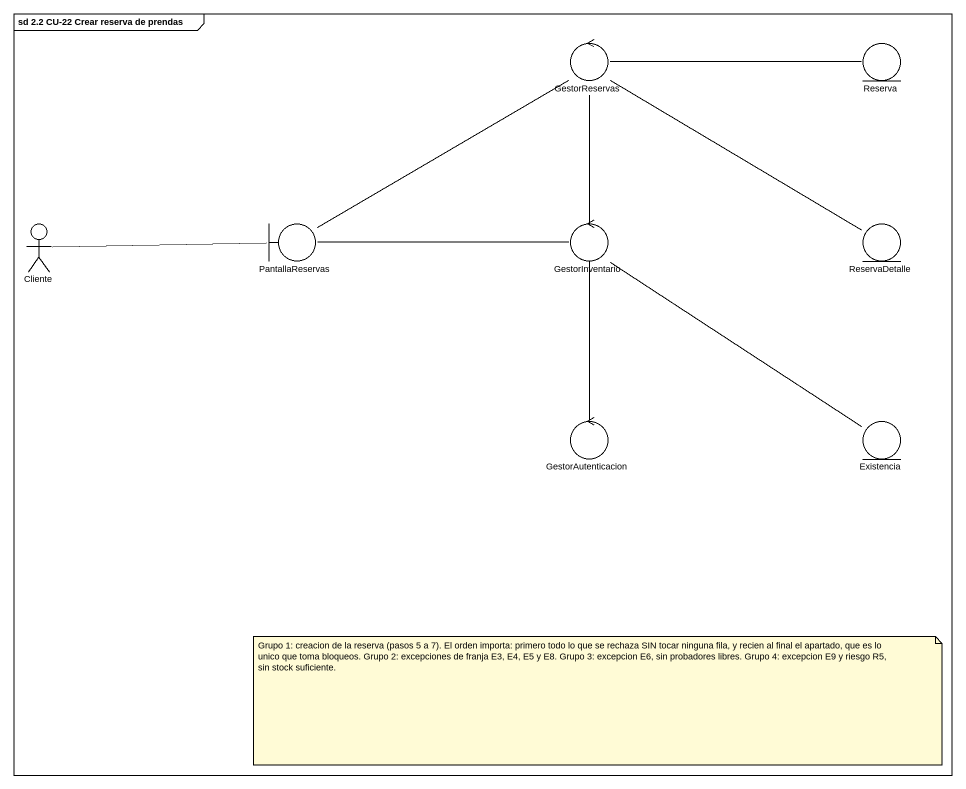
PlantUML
@startuml
mainframe sd 2.2 CU-22 Crear reserva de prendas
control GestorReservas
entity Reserva
actor Cliente
boundary PantallaReservas
control GestorInventario
entity ReservaDetalle
control GestorAutenticacion
entity Existencia
GestorReservas -right- Reserva
GestorReservas -- GestorInventario
GestorReservas -- ReservaDetalle
GestorReservas -- GestorAutenticacion
Cliente -right- PantallaReservas
PantallaReservas -up- GestorReservas
GestorInventario -left- PantallaReservas
GestorInventario -- Existencia
note as N1
  Grupo 1: creacion de la reserva (pasos 5 a 7). El orden importa: primero todo lo que se rechaza SIN tocar ninguna fila, y recien al final el apartado, que es lo unico que toma bloqueos. Grupo 2: excepciones de franja E3, E4, E5 y E8. Grupo 3: excepcion E6, sin probadores libres. Grupo 4: excepcion E9 y riesgo R5, sin stock suficiente.
end note
@enduml
